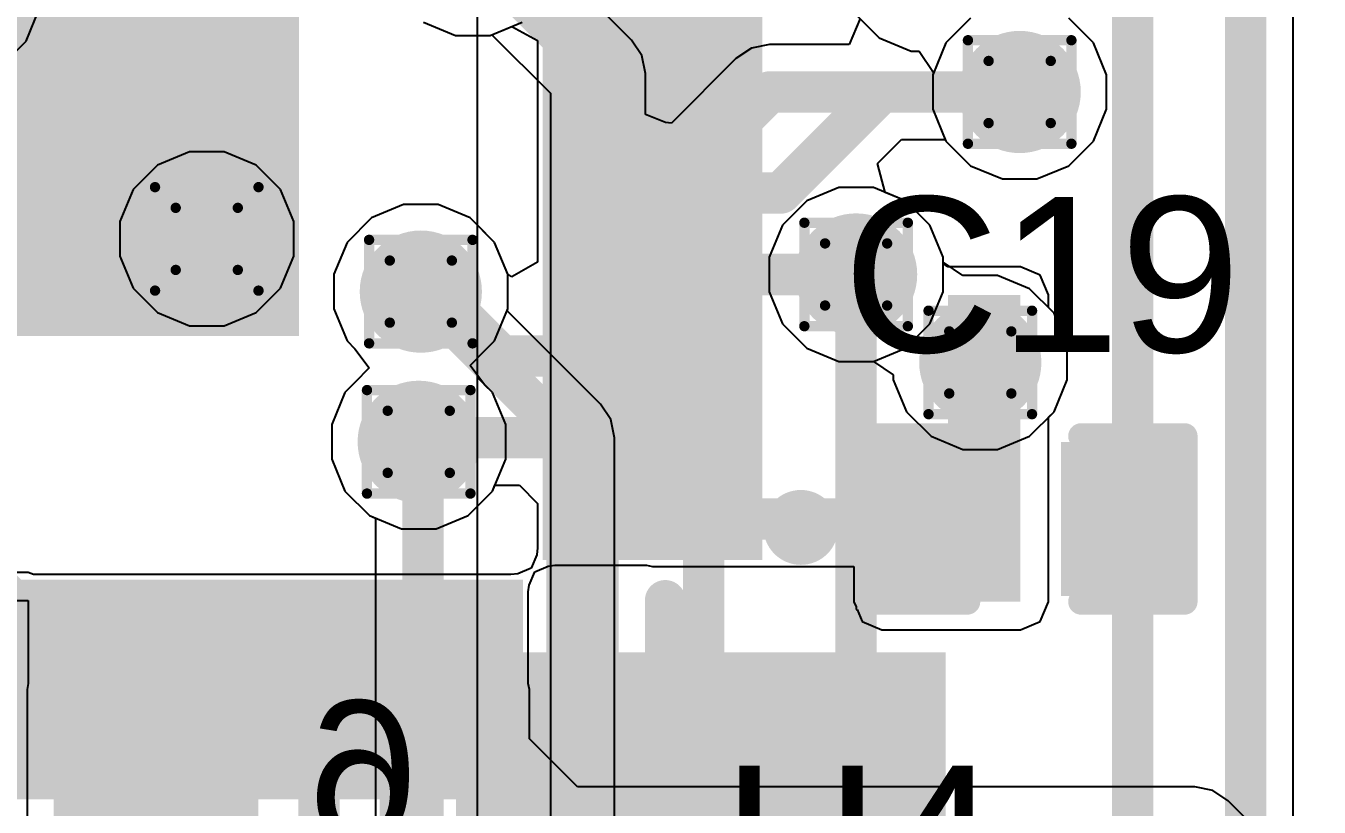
# Model space of a CAD drawing. Header units: inches. Extents: x -22 to 5433, y -13 to 5447.
# Drawn here: x 28.64 to 34.99, y 11.47 to 15.31 of the extents above; entities that cross this region are included whole.
import ezdxf

# ---------------------------------------------------------------- set-up
doc = ezdxf.new("R2010")
doc.units = ezdxf.units.IN
for name, color, linetype in [('Bottom Layer', 5, 'Continuous'), ('Bottom Overlay', 54, 'Continuous'), ('Bottom Paste', 16, 'Continuous'), ('Bottom Solder', 6, 'Continuous'), ('Drill Drawing', 1, 'Continuous'), ('Ground', 16, 'Continuous'), ('Power', 76, 'Continuous'), ('Top Layer', 1, 'Continuous'), ('Top Overlay', 2, 'Continuous'), ('Top Paste', 8, 'Continuous'), ('Top Solder', 216, 'Continuous'), ('Via Holes', 16, 'Continuous')]:
    doc.layers.add(name, color=color, linetype=linetype)
doc.styles.add('Arial', font='', dxfattribs={"height": 0.2})
doc.styles.get('Arial').set_extended_font_data('Arial')

msp = doc.modelspace()

# ---------------------------------------------------------------- hatches: boundary and pattern name
at = {"layer": 'Bottom Layer'}
h = msp.add_hatch(color=5, dxfattribs=at)
edge = h.paths.add_edge_path()
edge.add_arc((33.5228, 14.9826), 0.3, 0, 360)
h = msp.add_hatch(color=5, dxfattribs=at)
edge = h.paths.add_edge_path()
edge.add_arc((29.5322, 14.2615), 0.3, 0, 360)
h = msp.add_hatch(color=5, dxfattribs=at)
edge = h.paths.add_edge_path()
edge.add_arc((32.7198, 14.0868), 0.3, 0, 360)
h = msp.add_hatch(color=5, dxfattribs=at)
edge = h.paths.add_edge_path()
edge.add_arc((30.583, 14.0027), 0.3, 0, 360)
h = msp.add_hatch(color=5, dxfattribs=at)
edge = h.paths.add_edge_path()
edge.add_arc((33.3294, 13.6551), 0.3, 0, 360)
h = msp.add_hatch(color=5, dxfattribs=at)
edge = h.paths.add_edge_path()
edge.add_arc((30.5727, 13.2654), 0.3, 0, 360)
msp.add_hatch(color=5, dxfattribs=at).paths.add_polyline_path([(30.8576, 12.1309), (33.0576, 12.1309), (33.0576, 11.0309), (30.8576, 11.0309)])
at = {"layer": 'Bottom Paste'}
msp.add_hatch(color=16, dxfattribs=at).paths.add_polyline_path([(30.8576, 12.1309), (33.0576, 12.1309), (33.0576, 11.0309), (30.8576, 11.0309)])
at = {"layer": 'Bottom Solder'}
msp.add_hatch(color=6, dxfattribs=at).paths.add_polyline_path([(30.756, 12.2325), (33.1592, 12.2325), (33.1592, 10.9293), (30.756, 10.9293)])
at = {"layer": 'Ground'}
h = msp.add_hatch(color=16, dxfattribs=at)
edge = h.paths.add_edge_path()
edge.add_arc((33.5228, 14.9826), 0.3, 0, 360)
h = msp.add_hatch(color=16, dxfattribs=at)
edge = h.paths.add_edge_path()
edge.add_arc((29.5322, 14.2615), 0.3, 0, 360)
h = msp.add_hatch(color=16, dxfattribs=at)
edge = h.paths.add_edge_path()
edge.add_arc((32.7198, 14.0868), 0.3, 0, 360)
h = msp.add_hatch(color=16, dxfattribs=at)
edge = h.paths.add_edge_path()
edge.add_arc((30.583, 14.0027), 0.3, 0, 360)
h = msp.add_hatch(color=16, dxfattribs=at)
edge = h.paths.add_edge_path()
edge.add_arc((33.3294, 13.6551), 0.3, 0, 360)
h = msp.add_hatch(color=16, dxfattribs=at)
edge = h.paths.add_edge_path()
edge.add_arc((30.5727, 13.2654), 0.3, 0, 360)
at = {"layer": 'Power'}
h = msp.add_hatch(color=76, dxfattribs=at)
edge = h.paths.add_edge_path()
edge.add_arc((33.5228, 14.9826), 0.3, 0, 360)
h = msp.add_hatch(color=76, dxfattribs=at)
edge = h.paths.add_edge_path()
edge.add_arc((29.5322, 14.2615), 0.3, 0, 360)
h = msp.add_hatch(color=76, dxfattribs=at)
edge = h.paths.add_edge_path()
edge.add_arc((32.7198, 14.0868), 0.3, 0, 360)
h = msp.add_hatch(color=76, dxfattribs=at)
edge = h.paths.add_edge_path()
edge.add_arc((30.583, 14.0027), 0.3, 0, 360)
h = msp.add_hatch(color=76, dxfattribs=at)
edge = h.paths.add_edge_path()
edge.add_arc((33.3294, 13.6551), 0.3, 0, 360)
h = msp.add_hatch(color=76, dxfattribs=at)
edge = h.paths.add_edge_path()
edge.add_arc((30.5727, 13.2654), 0.3, 0, 360)
at = {"layer": 'Top Layer'}
for points in [[(29.883, 13.8868), (26.683, 13.8868), (26.683, 17.0868), (29.883, 17.0868)], [(32.1585, 15.1868), (31.2835, 15.1868), (31.2835, 15.3868), (32.1585, 15.3868)], [(32.1585, 14.7868), (31.2835, 14.7868), (31.2835, 14.9868), (32.1585, 14.9868)], [(32.1585, 14.3868), (31.2835, 14.3868), (31.2835, 14.5868), (32.1585, 14.5868)], [(32.1585, 13.9868), (31.2835, 13.9868), (31.2835, 14.1868), (32.1585, 14.1868)], [(33.1709, 12.4804), (33.5265, 12.4804), (33.5265, 13.9868), (33.1709, 13.9868)], [(32.1585, 13.5868), (31.2835, 13.5868), (31.2835, 13.7868), (32.1585, 13.7868)], [(32.1585, 13.1868), (31.2835, 13.1868), (31.2835, 13.3868), (32.1585, 13.3868)], [(32.8466, 12.4804), (33.5265, 12.4804), (33.5265, 13.2043), (32.8466, 13.2043)], [(33.3038, 13.2043), (33.3038, 12.5693), (32.8466, 12.5693), (32.8466, 13.2043)], [(34.2436, 13.2043), (34.2436, 12.5693), (33.7864, 12.5693), (33.7864, 13.2043)], [(32.1585, 12.7868), (31.2835, 12.7868), (31.2835, 12.9868), (32.1585, 12.9868)], [(28.983, 12.4863), (28.983, 11.6113), (28.783, 11.6113), (28.783, 12.4863)], [(29.383, 12.4863), (29.383, 11.6113), (29.183, 11.6113), (29.183, 12.4863)], [(29.783, 12.4863), (29.783, 11.6113), (29.583, 11.6113), (29.583, 12.4863)], [(30.183, 12.4863), (30.183, 11.6113), (29.983, 11.6113), (29.983, 12.4863)], [(30.583, 12.4863), (30.583, 11.6113), (30.383, 11.6113), (30.383, 12.4863)], [(30.983, 12.4863), (30.983, 11.6113), (30.783, 11.6113), (30.783, 12.4863)]]:
    msp.add_hatch(color=1, dxfattribs=at).paths.add_polyline_path(points)
h = msp.add_hatch(color=1, dxfattribs=at)
edge = h.paths.add_edge_path()
edge.add_arc((33.5228, 14.9826), 0.3, 0, 360)
h = msp.add_hatch(color=1, dxfattribs=at)
edge = h.paths.add_edge_path()
edge.add_arc((29.5322, 14.2615), 0.3, 0, 360)
h = msp.add_hatch(color=1, dxfattribs=at)
edge = h.paths.add_edge_path()
edge.add_arc((32.7198, 14.0868), 0.3, 0, 360)
h = msp.add_hatch(color=1, dxfattribs=at)
edge = h.paths.add_edge_path()
edge.add_arc((30.583, 14.0027), 0.3, 0, 360)
h = msp.add_hatch(color=1, dxfattribs=at)
edge = h.paths.add_edge_path()
edge.add_arc((33.3294, 13.6551), 0.3, 0, 360)
h = msp.add_hatch(color=1, dxfattribs=at)
edge = h.paths.add_edge_path()
edge.add_arc((30.5727, 13.2654), 0.3, 0, 360)
at = {"layer": 'Top Paste'}
for points in [[(29.883, 13.8868), (26.683, 13.8868), (26.683, 17.0868), (29.883, 17.0868)], [(32.1585, 15.1868), (31.2835, 15.1868), (31.2835, 15.3868), (32.1585, 15.3868)], [(32.1585, 14.7868), (31.2835, 14.7868), (31.2835, 14.9868), (32.1585, 14.9868)], [(32.1585, 14.3868), (31.2835, 14.3868), (31.2835, 14.5868), (32.1585, 14.5868)], [(32.1585, 13.9868), (31.2835, 13.9868), (31.2835, 14.1868), (32.1585, 14.1868)], [(32.1585, 13.5868), (31.2835, 13.5868), (31.2835, 13.7868), (32.1585, 13.7868)], [(32.1585, 13.1868), (31.2835, 13.1868), (31.2835, 13.3868), (32.1585, 13.3868)], [(33.3038, 13.2043), (33.3038, 12.5693), (32.8466, 12.5693), (32.8466, 13.2043)], [(34.2436, 13.2043), (34.2436, 12.5693), (33.7864, 12.5693), (33.7864, 13.2043)], [(32.1585, 12.7868), (31.2835, 12.7868), (31.2835, 12.9868), (32.1585, 12.9868)], [(28.983, 12.4863), (28.983, 11.6113), (28.783, 11.6113), (28.783, 12.4863)], [(29.383, 12.4863), (29.383, 11.6113), (29.183, 11.6113), (29.183, 12.4863)], [(29.783, 12.4863), (29.783, 11.6113), (29.583, 11.6113), (29.583, 12.4863)], [(30.183, 12.4863), (30.183, 11.6113), (29.983, 11.6113), (29.983, 12.4863)], [(30.583, 12.4863), (30.583, 11.6113), (30.383, 11.6113), (30.383, 12.4863)], [(30.983, 12.4863), (30.983, 11.6113), (30.783, 11.6113), (30.783, 12.4863)]]:
    msp.add_hatch(color=8, dxfattribs=at).paths.add_polyline_path(points)
at = {"layer": 'Top Solder'}
for points in [[(29.9846, 13.7852), (26.5814, 13.7852), (26.5814, 17.1884), (29.9846, 17.1884)], [(32.2601, 15.0852), (31.1819, 15.0852), (31.1819, 15.4884), (32.2601, 15.4884)], [(32.2601, 14.6852), (31.1819, 14.6852), (31.1819, 15.0884), (32.2601, 15.0884)], [(32.2601, 14.2852), (31.1819, 14.2852), (31.1819, 14.6884), (32.2601, 14.6884)], [(32.2601, 13.8852), (31.1819, 13.8852), (31.1819, 14.2884), (32.2601, 14.2884)], [(32.2601, 13.4852), (31.1819, 13.4852), (31.1819, 13.8884), (32.2601, 13.8884)], [(32.2601, 13.0852), (31.1819, 13.0852), (31.1819, 13.4884), (32.2601, 13.4884)], [(33.3638, 13.2643), (33.3638, 12.5093), (32.7866, 12.5093), (32.7866, 13.2643)], [(34.3036, 13.2643), (34.3036, 12.5093), (33.7264, 12.5093), (33.7264, 13.2643)], [(32.2601, 12.6852), (31.1819, 12.6852), (31.1819, 13.0884), (32.2601, 13.0884)], [(28.6846, 12.5879), (28.6846, 11.5097), (28.2814, 11.5097), (28.2814, 12.5879)], [(29.0846, 12.5879), (29.0846, 11.5097), (28.6814, 11.5097), (28.6814, 12.5879)], [(29.4846, 12.5879), (29.4846, 11.5097), (29.0814, 11.5097), (29.0814, 12.5879)], [(29.8846, 12.5879), (29.8846, 11.5097), (29.4814, 11.5097), (29.4814, 12.5879)], [(30.2846, 12.5879), (30.2846, 11.5097), (29.8814, 11.5097), (29.8814, 12.5879)], [(30.6846, 12.5879), (30.6846, 11.5097), (30.2814, 11.5097), (30.2814, 12.5879)], [(31.0846, 12.5879), (31.0846, 11.5097), (30.6814, 11.5097), (30.6814, 12.5879)]]:
    msp.add_hatch(color=216, dxfattribs=at).paths.add_polyline_path(points)
at = {"layer": 'Via Holes'}
h = msp.add_hatch(color=7, dxfattribs=at)
edge = h.paths.add_edge_path()
edge.add_arc((33.5228, 14.9826), 0.15, 0, 360)
h = msp.add_hatch(color=7, dxfattribs=at)
edge = h.paths.add_edge_path()
edge.add_arc((29.5322, 14.2615), 0.15, 0, 360)
h = msp.add_hatch(color=7, dxfattribs=at)
edge = h.paths.add_edge_path()
edge.add_arc((32.7198, 14.0868), 0.15, 0, 360)
h = msp.add_hatch(color=7, dxfattribs=at)
edge = h.paths.add_edge_path()
edge.add_arc((30.583, 14.0027), 0.15, 0, 360)
h = msp.add_hatch(color=7, dxfattribs=at)
edge = h.paths.add_edge_path()
edge.add_arc((33.3294, 13.6551), 0.15, 0, 360)
h = msp.add_hatch(color=7, dxfattribs=at)
edge = h.paths.add_edge_path()
edge.add_arc((30.5727, 13.2654), 0.15, 0, 360)

# ---------------------------------------------------------------- linework, layer by layer
at = {"layer": 'Bottom Layer'}
for p, q in [((30.8611, 5.3309), (30.8611, 23.1618)), ((32.7132, 15.3687), (32.8333, 15.2486)), ((30.9235, 15.26), (31.0805, 15.325)), ((33.8848, 15.2245), (33.7647, 15.3446)), ((30.8611, 14.3284), (30.8611, 15.26)), ((30.8611, 15.26), (30.9235, 15.26)), ((32.8333, 15.2486), (32.9902, 15.1836)), ((32.9902, 15.1836), (33.0296, 15.1836)), ((33.0296, 15.1836), (33.1001, 15.078)), ((33.9498, 15.0676), (33.8848, 15.2245)), ((33.1001, 15.078), (33.0958, 15.0676)), ((33.0958, 15.0676), (33.0958, 14.8977)), ((33.9498, 14.8977), (33.9498, 15.0676)), ((33.0958, 14.8977), (33.1608, 14.7408)), ((33.8848, 14.7408), (33.9498, 14.8977)), ((33.1608, 14.7408), (33.281, 14.6207)), ((33.7647, 14.6207), (33.8848, 14.7408)), ((33.281, 14.6207), (33.4379, 14.5556)), ((33.6078, 14.5556), (33.7647, 14.6207)), ((33.4379, 14.5556), (33.6078, 14.5556)), ((32.6349, 14.5138), (32.4779, 14.4487)), ((32.8047, 14.5138), (32.6349, 14.5138)), ((32.9617, 14.4487), (32.8047, 14.5138)), ((32.4779, 14.4487), (32.3578, 14.3286)), ((33.0818, 14.3286), (32.9617, 14.4487)), ((30.945, 14.2445), (30.8611, 14.3284)), ((32.3578, 14.3286), (32.2928, 14.1717)), ((33.1468, 14.1717), (33.0818, 14.3286)), ((31.01, 14.0876), (30.945, 14.2445)), ((32.2928, 14.1717), (32.2928, 14.0018)), ((33.1468, 14.1473), (33.1468, 14.1717)), ((33.2445, 14.0821), (33.1468, 14.1473)), ((31.01, 13.9177), (31.01, 14.0876)), ((33.4143, 14.0821), (33.2445, 14.0821)), ((33.5713, 14.0171), (33.4143, 14.0821)), ((32.2928, 14.0018), (32.3578, 13.8449)), ((33.6914, 13.897), (33.5713, 14.0171)), ((30.945, 13.7608), (31.01, 13.9177)), ((32.3578, 13.8449), (32.4779, 13.7248)), ((33.7564, 13.74), (33.6914, 13.897)), ((30.8611, 13.6769), (30.945, 13.7608)), ((32.4779, 13.7248), (32.6349, 13.6598)), ((33.7564, 13.5701), (33.7564, 13.74)), ((30.8611, 13.5809), (30.8611, 13.6769)), ((32.6349, 13.6598), (32.8047, 13.6598)), ((32.8047, 13.6598), (32.9024, 13.5945)), ((32.9024, 13.5945), (32.9024, 13.5701)), ((30.9347, 13.5073), (30.8611, 13.5809)), ((32.9024, 13.5701), (32.9674, 13.4132)), ((33.6914, 13.4132), (33.7564, 13.5701)), ((30.9997, 13.3503), (30.9347, 13.5073)), ((32.9674, 13.4132), (33.0875, 13.2931)), ((33.5713, 13.2931), (33.6914, 13.4132)), ((30.9997, 13.1805), (30.9997, 13.3503)), ((33.0875, 13.2931), (33.2445, 13.2281)), ((33.4143, 13.2281), (33.5713, 13.2931)), ((33.2445, 13.2281), (33.4143, 13.2281)), ((30.9347, 13.0235), (30.9997, 13.1805)), ((30.8611, 12.9499), (30.9347, 13.0235)), ((30.8611, 10.7579), (30.8611, 12.9499))]:
    msp.add_line(p, q, dxfattribs=at)
msp.add_lwpolyline([(27.8739, 12.8868, 0.635, 0.635, 0), (30.2375, 10.5231, 0.635, 0.635, 0)], format="xyseb", dxfattribs=at)
at = {"layer": 'Drill Drawing'}
for points in [[(33.2688, 15.2366, 0.0508, 0.0508, 0), (33.7768, 15.2366, 0.0508, 0.0508, 0)], [(33.2688, 14.7286, 0.0508, 0.0508, 0), (33.2688, 15.2366, 0.0508, 0.0508, 0)], [(33.7768, 14.7286, 0.0508, 0.0508, 0), (33.7768, 15.2366, 0.0508, 0.0508, 0)], [(33.3704, 15.135, 0.0508, 0.0508, 0), (33.6752, 15.135, 0.0508, 0.0508, 0)], [(33.3704, 14.8302, 0.0508, 0.0508, 0), (33.3704, 15.135, 0.0508, 0.0508, 0)], [(33.6752, 14.8302, 0.0508, 0.0508, 0), (33.6752, 15.135, 0.0508, 0.0508, 0)], [(33.3704, 14.8302, 0.0508, 0.0508, 0), (33.6752, 14.8302, 0.0508, 0.0508, 0)], [(33.2688, 14.7286, 0.0508, 0.0508, 0), (33.7768, 14.7286, 0.0508, 0.0508, 0)], [(29.2782, 14.5155, 0.0508, 0.0508, 0), (29.7862, 14.5155, 0.0508, 0.0508, 0)], [(29.2782, 14.0075, 0.0508, 0.0508, 0), (29.2782, 14.5155, 0.0508, 0.0508, 0)], [(29.7862, 14.0075, 0.0508, 0.0508, 0), (29.7862, 14.5155, 0.0508, 0.0508, 0)], [(29.3798, 14.4139, 0.0508, 0.0508, 0), (29.6846, 14.4139, 0.0508, 0.0508, 0)], [(29.3798, 14.1091, 0.0508, 0.0508, 0), (29.3798, 14.4139, 0.0508, 0.0508, 0)], [(29.6846, 14.1091, 0.0508, 0.0508, 0), (29.6846, 14.4139, 0.0508, 0.0508, 0)], [(32.4658, 14.3408, 0.0508, 0.0508, 0), (32.9738, 14.3408, 0.0508, 0.0508, 0)], [(32.4658, 13.8328, 0.0508, 0.0508, 0), (32.4658, 14.3408, 0.0508, 0.0508, 0)], [(32.9738, 13.8328, 0.0508, 0.0508, 0), (32.9738, 14.3408, 0.0508, 0.0508, 0)], [(30.329, 14.2567, 0.0508, 0.0508, 0), (30.837, 14.2567, 0.0508, 0.0508, 0)], [(30.329, 13.7487, 0.0508, 0.0508, 0), (30.329, 14.2567, 0.0508, 0.0508, 0)], [(30.837, 13.7487, 0.0508, 0.0508, 0), (30.837, 14.2567, 0.0508, 0.0508, 0)], [(32.5674, 14.2392, 0.0508, 0.0508, 0), (32.8722, 14.2392, 0.0508, 0.0508, 0)], [(32.5674, 13.9344, 0.0508, 0.0508, 0), (32.5674, 14.2392, 0.0508, 0.0508, 0)], [(32.8722, 13.9344, 0.0508, 0.0508, 0), (32.8722, 14.2392, 0.0508, 0.0508, 0)], [(30.4306, 14.1551, 0.0508, 0.0508, 0), (30.7354, 14.1551, 0.0508, 0.0508, 0)], [(30.4306, 13.8503, 0.0508, 0.0508, 0), (30.4306, 14.1551, 0.0508, 0.0508, 0)], [(30.7354, 13.8503, 0.0508, 0.0508, 0), (30.7354, 14.1551, 0.0508, 0.0508, 0)], [(29.3798, 14.1091, 0.0508, 0.0508, 0), (29.6846, 14.1091, 0.0508, 0.0508, 0)], [(29.2782, 14.0075, 0.0508, 0.0508, 0), (29.7862, 14.0075, 0.0508, 0.0508, 0)], [(32.5674, 13.9344, 0.0508, 0.0508, 0), (32.8722, 13.9344, 0.0508, 0.0508, 0)], [(33.0754, 13.9091, 0.0508, 0.0508, 0), (33.5834, 13.9091, 0.0508, 0.0508, 0)], [(33.0754, 13.4011, 0.0508, 0.0508, 0), (33.0754, 13.9091, 0.0508, 0.0508, 0)], [(33.5834, 13.4011, 0.0508, 0.0508, 0), (33.5834, 13.9091, 0.0508, 0.0508, 0)], [(30.4306, 13.8503, 0.0508, 0.0508, 0), (30.7354, 13.8503, 0.0508, 0.0508, 0)], [(32.4658, 13.8328, 0.0508, 0.0508, 0), (32.9738, 13.8328, 0.0508, 0.0508, 0)], [(33.177, 13.8075, 0.0508, 0.0508, 0), (33.4818, 13.8075, 0.0508, 0.0508, 0)], [(33.177, 13.5027, 0.0508, 0.0508, 0), (33.177, 13.8075, 0.0508, 0.0508, 0)], [(33.4818, 13.5027, 0.0508, 0.0508, 0), (33.4818, 13.8075, 0.0508, 0.0508, 0)], [(30.329, 13.7487, 0.0508, 0.0508, 0), (30.837, 13.7487, 0.0508, 0.0508, 0)], [(30.3187, 13.5194, 0.0508, 0.0508, 0), (30.8267, 13.5194, 0.0508, 0.0508, 0)], [(30.3187, 13.0114, 0.0508, 0.0508, 0), (30.3187, 13.5194, 0.0508, 0.0508, 0)], [(30.8267, 13.0114, 0.0508, 0.0508, 0), (30.8267, 13.5194, 0.0508, 0.0508, 0)], [(33.177, 13.5027, 0.0508, 0.0508, 0), (33.4818, 13.5027, 0.0508, 0.0508, 0)], [(30.4203, 13.4178, 0.0508, 0.0508, 0), (30.7251, 13.4178, 0.0508, 0.0508, 0)], [(30.4203, 13.113, 0.0508, 0.0508, 0), (30.4203, 13.4178, 0.0508, 0.0508, 0)], [(30.7251, 13.113, 0.0508, 0.0508, 0), (30.7251, 13.4178, 0.0508, 0.0508, 0)], [(33.0754, 13.4011, 0.0508, 0.0508, 0), (33.5834, 13.4011, 0.0508, 0.0508, 0)], [(30.4203, 13.113, 0.0508, 0.0508, 0), (30.7251, 13.113, 0.0508, 0.0508, 0)], [(30.3187, 13.0114, 0.0508, 0.0508, 0), (30.8267, 13.0114, 0.0508, 0.0508, 0)]]:
    msp.add_lwpolyline(points, format="xyseb", dxfattribs=at)
for points in [[(33.2561, 15.2366, 0.0254, 0.0254, 1), (33.2815, 15.2366, 0.0254, 0.0254, 1)], [(33.2561, 15.2366, 0.0254, 0.0254, 1), (33.2815, 15.2366, 0.0254, 0.0254, 1)], [(33.7641, 15.2366, 0.0254, 0.0254, 1), (33.7895, 15.2366, 0.0254, 0.0254, 1)], [(33.7641, 15.2366, 0.0254, 0.0254, 1), (33.7895, 15.2366, 0.0254, 0.0254, 1)], [(33.3577, 15.135, 0.0254, 0.0254, 1), (33.3831, 15.135, 0.0254, 0.0254, 1)], [(33.3577, 15.135, 0.0254, 0.0254, 1), (33.3831, 15.135, 0.0254, 0.0254, 1)], [(33.6625, 15.135, 0.0254, 0.0254, 1), (33.6879, 15.135, 0.0254, 0.0254, 1)], [(33.6625, 15.135, 0.0254, 0.0254, 1), (33.6879, 15.135, 0.0254, 0.0254, 1)], [(33.3577, 14.8302, 0.0254, 0.0254, 1), (33.3831, 14.8302, 0.0254, 0.0254, 1)], [(33.3577, 14.8302, 0.0254, 0.0254, 1), (33.3831, 14.8302, 0.0254, 0.0254, 1)], [(33.6625, 14.8302, 0.0254, 0.0254, 1), (33.6879, 14.8302, 0.0254, 0.0254, 1)], [(33.6625, 14.8302, 0.0254, 0.0254, 1), (33.6879, 14.8302, 0.0254, 0.0254, 1)], [(33.2561, 14.7286, 0.0254, 0.0254, 1), (33.2815, 14.7286, 0.0254, 0.0254, 1)], [(33.2561, 14.7286, 0.0254, 0.0254, 1), (33.2815, 14.7286, 0.0254, 0.0254, 1)], [(33.7641, 14.7286, 0.0254, 0.0254, 1), (33.7895, 14.7286, 0.0254, 0.0254, 1)], [(33.7641, 14.7286, 0.0254, 0.0254, 1), (33.7895, 14.7286, 0.0254, 0.0254, 1)], [(29.2655, 14.5155, 0.0254, 0.0254, 1), (29.2909, 14.5155, 0.0254, 0.0254, 1)], [(29.2655, 14.5155, 0.0254, 0.0254, 1), (29.2909, 14.5155, 0.0254, 0.0254, 1)], [(29.7735, 14.5155, 0.0254, 0.0254, 1), (29.7989, 14.5155, 0.0254, 0.0254, 1)], [(29.7735, 14.5155, 0.0254, 0.0254, 1), (29.7989, 14.5155, 0.0254, 0.0254, 1)], [(29.3671, 14.4139, 0.0254, 0.0254, 1), (29.3925, 14.4139, 0.0254, 0.0254, 1)], [(29.3671, 14.4139, 0.0254, 0.0254, 1), (29.3925, 14.4139, 0.0254, 0.0254, 1)], [(29.6719, 14.4139, 0.0254, 0.0254, 1), (29.6973, 14.4139, 0.0254, 0.0254, 1)], [(29.6719, 14.4139, 0.0254, 0.0254, 1), (29.6973, 14.4139, 0.0254, 0.0254, 1)], [(32.4531, 14.3408, 0.0254, 0.0254, 1), (32.4785, 14.3408, 0.0254, 0.0254, 1)], [(32.4531, 14.3408, 0.0254, 0.0254, 1), (32.4785, 14.3408, 0.0254, 0.0254, 1)], [(32.9611, 14.3408, 0.0254, 0.0254, 1), (32.9865, 14.3408, 0.0254, 0.0254, 1)], [(32.9611, 14.3408, 0.0254, 0.0254, 1), (32.9865, 14.3408, 0.0254, 0.0254, 1)], [(30.3163, 14.2567, 0.0254, 0.0254, 1), (30.3417, 14.2567, 0.0254, 0.0254, 1)], [(30.3163, 14.2567, 0.0254, 0.0254, 1), (30.3417, 14.2567, 0.0254, 0.0254, 1)], [(30.8243, 14.2567, 0.0254, 0.0254, 1), (30.8497, 14.2567, 0.0254, 0.0254, 1)], [(30.8243, 14.2567, 0.0254, 0.0254, 1), (30.8497, 14.2567, 0.0254, 0.0254, 1)], [(32.5547, 14.2392, 0.0254, 0.0254, 1), (32.5801, 14.2392, 0.0254, 0.0254, 1)], [(32.5547, 14.2392, 0.0254, 0.0254, 1), (32.5801, 14.2392, 0.0254, 0.0254, 1)], [(32.8595, 14.2392, 0.0254, 0.0254, 1), (32.8849, 14.2392, 0.0254, 0.0254, 1)], [(32.8595, 14.2392, 0.0254, 0.0254, 1), (32.8849, 14.2392, 0.0254, 0.0254, 1)], [(30.4179, 14.1551, 0.0254, 0.0254, 1), (30.4433, 14.1551, 0.0254, 0.0254, 1)], [(30.4179, 14.1551, 0.0254, 0.0254, 1), (30.4433, 14.1551, 0.0254, 0.0254, 1)], [(30.7227, 14.1551, 0.0254, 0.0254, 1), (30.7481, 14.1551, 0.0254, 0.0254, 1)], [(30.7227, 14.1551, 0.0254, 0.0254, 1), (30.7481, 14.1551, 0.0254, 0.0254, 1)], [(29.3671, 14.1091, 0.0254, 0.0254, 1), (29.3925, 14.1091, 0.0254, 0.0254, 1)], [(29.3671, 14.1091, 0.0254, 0.0254, 1), (29.3925, 14.1091, 0.0254, 0.0254, 1)], [(29.6719, 14.1091, 0.0254, 0.0254, 1), (29.6973, 14.1091, 0.0254, 0.0254, 1)], [(29.6719, 14.1091, 0.0254, 0.0254, 1), (29.6973, 14.1091, 0.0254, 0.0254, 1)], [(29.2655, 14.0075, 0.0254, 0.0254, 1), (29.2909, 14.0075, 0.0254, 0.0254, 1)], [(29.2655, 14.0075, 0.0254, 0.0254, 1), (29.2909, 14.0075, 0.0254, 0.0254, 1)], [(29.7735, 14.0075, 0.0254, 0.0254, 1), (29.7989, 14.0075, 0.0254, 0.0254, 1)], [(29.7735, 14.0075, 0.0254, 0.0254, 1), (29.7989, 14.0075, 0.0254, 0.0254, 1)], [(32.5547, 13.9344, 0.0254, 0.0254, 1), (32.5801, 13.9344, 0.0254, 0.0254, 1)], [(32.5547, 13.9344, 0.0254, 0.0254, 1), (32.5801, 13.9344, 0.0254, 0.0254, 1)], [(32.8595, 13.9344, 0.0254, 0.0254, 1), (32.8849, 13.9344, 0.0254, 0.0254, 1)], [(32.8595, 13.9344, 0.0254, 0.0254, 1), (32.8849, 13.9344, 0.0254, 0.0254, 1)], [(33.0627, 13.9091, 0.0254, 0.0254, 1), (33.0881, 13.9091, 0.0254, 0.0254, 1)], [(33.0627, 13.9091, 0.0254, 0.0254, 1), (33.0881, 13.9091, 0.0254, 0.0254, 1)], [(33.5707, 13.9091, 0.0254, 0.0254, 1), (33.5961, 13.9091, 0.0254, 0.0254, 1)], [(33.5707, 13.9091, 0.0254, 0.0254, 1), (33.5961, 13.9091, 0.0254, 0.0254, 1)], [(30.4179, 13.8503, 0.0254, 0.0254, 1), (30.4433, 13.8503, 0.0254, 0.0254, 1)], [(30.4179, 13.8503, 0.0254, 0.0254, 1), (30.4433, 13.8503, 0.0254, 0.0254, 1)], [(30.7227, 13.8503, 0.0254, 0.0254, 1), (30.7481, 13.8503, 0.0254, 0.0254, 1)], [(30.7227, 13.8503, 0.0254, 0.0254, 1), (30.7481, 13.8503, 0.0254, 0.0254, 1)], [(32.4531, 13.8328, 0.0254, 0.0254, 1), (32.4785, 13.8328, 0.0254, 0.0254, 1)], [(32.4531, 13.8328, 0.0254, 0.0254, 1), (32.4785, 13.8328, 0.0254, 0.0254, 1)], [(32.9611, 13.8328, 0.0254, 0.0254, 1), (32.9865, 13.8328, 0.0254, 0.0254, 1)], [(32.9611, 13.8328, 0.0254, 0.0254, 1), (32.9865, 13.8328, 0.0254, 0.0254, 1)], [(33.1643, 13.8075, 0.0254, 0.0254, 1), (33.1897, 13.8075, 0.0254, 0.0254, 1)], [(33.1643, 13.8075, 0.0254, 0.0254, 1), (33.1897, 13.8075, 0.0254, 0.0254, 1)], [(33.4691, 13.8075, 0.0254, 0.0254, 1), (33.4945, 13.8075, 0.0254, 0.0254, 1)], [(33.4691, 13.8075, 0.0254, 0.0254, 1), (33.4945, 13.8075, 0.0254, 0.0254, 1)], [(30.3163, 13.7487, 0.0254, 0.0254, 1), (30.3417, 13.7487, 0.0254, 0.0254, 1)], [(30.3163, 13.7487, 0.0254, 0.0254, 1), (30.3417, 13.7487, 0.0254, 0.0254, 1)], [(30.8243, 13.7487, 0.0254, 0.0254, 1), (30.8497, 13.7487, 0.0254, 0.0254, 1)], [(30.8243, 13.7487, 0.0254, 0.0254, 1), (30.8497, 13.7487, 0.0254, 0.0254, 1)], [(30.306, 13.5194, 0.0254, 0.0254, 1), (30.3314, 13.5194, 0.0254, 0.0254, 1)], [(30.306, 13.5194, 0.0254, 0.0254, 1), (30.3314, 13.5194, 0.0254, 0.0254, 1)], [(30.814, 13.5194, 0.0254, 0.0254, 1), (30.8394, 13.5194, 0.0254, 0.0254, 1)], [(30.814, 13.5194, 0.0254, 0.0254, 1), (30.8394, 13.5194, 0.0254, 0.0254, 1)], [(33.1643, 13.5027, 0.0254, 0.0254, 1), (33.1897, 13.5027, 0.0254, 0.0254, 1)], [(33.1643, 13.5027, 0.0254, 0.0254, 1), (33.1897, 13.5027, 0.0254, 0.0254, 1)], [(33.4691, 13.5027, 0.0254, 0.0254, 1), (33.4945, 13.5027, 0.0254, 0.0254, 1)], [(33.4691, 13.5027, 0.0254, 0.0254, 1), (33.4945, 13.5027, 0.0254, 0.0254, 1)], [(30.4076, 13.4178, 0.0254, 0.0254, 1), (30.433, 13.4178, 0.0254, 0.0254, 1)], [(30.4076, 13.4178, 0.0254, 0.0254, 1), (30.433, 13.4178, 0.0254, 0.0254, 1)], [(30.7124, 13.4178, 0.0254, 0.0254, 1), (30.7378, 13.4178, 0.0254, 0.0254, 1)], [(30.7124, 13.4178, 0.0254, 0.0254, 1), (30.7378, 13.4178, 0.0254, 0.0254, 1)], [(33.0627, 13.4011, 0.0254, 0.0254, 1), (33.0881, 13.4011, 0.0254, 0.0254, 1)], [(33.0627, 13.4011, 0.0254, 0.0254, 1), (33.0881, 13.4011, 0.0254, 0.0254, 1)], [(33.5707, 13.4011, 0.0254, 0.0254, 1), (33.5961, 13.4011, 0.0254, 0.0254, 1)], [(33.5707, 13.4011, 0.0254, 0.0254, 1), (33.5961, 13.4011, 0.0254, 0.0254, 1)], [(30.4076, 13.113, 0.0254, 0.0254, 1), (30.433, 13.113, 0.0254, 0.0254, 1)], [(30.4076, 13.113, 0.0254, 0.0254, 1), (30.433, 13.113, 0.0254, 0.0254, 1)], [(30.7124, 13.113, 0.0254, 0.0254, 1), (30.7378, 13.113, 0.0254, 0.0254, 1)], [(30.7124, 13.113, 0.0254, 0.0254, 1), (30.7378, 13.113, 0.0254, 0.0254, 1)], [(30.306, 13.0114, 0.0254, 0.0254, 1), (30.3314, 13.0114, 0.0254, 0.0254, 1)], [(30.306, 13.0114, 0.0254, 0.0254, 1), (30.3314, 13.0114, 0.0254, 0.0254, 1)], [(30.814, 13.0114, 0.0254, 0.0254, 1), (30.8394, 13.0114, 0.0254, 0.0254, 1)], [(30.814, 13.0114, 0.0254, 0.0254, 1), (30.8394, 13.0114, 0.0254, 0.0254, 1)]]:
    msp.add_lwpolyline(points, format="xyseb", close=True, dxfattribs=at)
at = {"layer": 'Ground'}
for p, q in [((34.8647, 7.4554), (34.8647, 16.5728)), ((31.6176, 15.2376), (31.262, 15.5933)), ((30.5967, 15.325), (30.7537, 15.26)), ((32.7391, 15.3427), (32.6865, 15.2157)), ((30.7537, 15.26), (30.9235, 15.26)), ((30.9235, 15.26), (30.9323, 15.2636)), ((30.9323, 15.2636), (31.2198, 14.9762)), ((31.6682, 15.162), (31.6176, 15.2376)), ((32.2057, 15.198), (32.1301, 15.1475)), ((32.2949, 15.2157), (32.2057, 15.198)), ((32.6865, 15.2157), (32.2949, 15.2157)), ((31.6859, 15.0728), (31.6682, 15.162)), ((32.1301, 15.1475), (31.8129, 14.8303)), ((31.6859, 14.8721), (31.6859, 15.0728)), ((31.2198, 14.9762), (31.2198, 7.4661)), ((31.7849, 14.8324), (31.6859, 14.8721)), ((31.8129, 14.8303), (31.7849, 14.8324)), ((30.4981, 14.4297), (30.3411, 14.3647)), ((30.6679, 14.4297), (30.4981, 14.4297)), ((30.8249, 14.3647), (30.6679, 14.4297)), ((30.3411, 14.3647), (30.221, 14.2445)), ((30.945, 14.2445), (30.8249, 14.3647)), ((30.221, 14.2445), (30.156, 14.0876)), ((31.01, 14.0876), (30.945, 14.2445)), ((30.156, 14.0876), (30.156, 13.9177)), ((31.01, 13.9177), (31.01, 14.0876)), ((30.156, 13.9177), (30.221, 13.7608)), ((30.945, 13.7608), (31.01, 13.9177)), ((30.221, 13.7608), (30.2597, 13.7221)), ((30.2597, 13.7221), (30.3297, 13.6289)), ((30.8961, 13.7119), (30.945, 13.7608)), ((30.826, 13.6392), (30.8961, 13.7119)), ((30.3297, 13.6289), (30.2597, 13.5562)), ((30.8961, 13.5459), (30.826, 13.6392)), ((30.2597, 13.5562), (30.2107, 13.5073)), ((30.9347, 13.5073), (30.8961, 13.5459)), ((30.2107, 13.5073), (30.1457, 13.3503)), ((30.9997, 13.3503), (30.9347, 13.5073)), ((30.1457, 13.3503), (30.1457, 13.1805)), ((30.9997, 13.1805), (30.9997, 13.3503)), ((30.1457, 13.1805), (30.2107, 13.0235)), ((30.9347, 13.0235), (30.9997, 13.1805)), ((30.2107, 13.0235), (30.3309, 12.9034)), ((30.8146, 12.9034), (30.9347, 13.0235)), ((30.3309, 12.9034), (30.4878, 12.8384)), ((30.6577, 12.8384), (30.8146, 12.9034)), ((30.4878, 12.8384), (30.6577, 12.8384))]:
    msp.add_line(p, q, dxfattribs=at)
for points in [[(34.0768, 7.0351, 0.2032, 0.2032, 0), (34.0768, 17.9249, 0.2032, 0.2032, 0)], [(34.6317, 7.3588, 0.2032, 0.2032, 0), (34.6317, 16.9384, 0.2032, 0.2032, 0)], [(30.8386, 15.687, 0.2032, 0.2032, 0), (31.4528, 15.0728, 0.2032, 0.2032, 0)], [(31.4528, 7.4661, 0.2032, 0.2032, 0), (31.4528, 15.0728, 0.2032, 0.2032, 0)], [(31.9712, 14.6589, 0.2032, 0.2032, 0), (32.2949, 14.9826, 0.2032, 0.2032, 0)], [(32.2949, 14.9826, 0.2032, 0.2032, 0), (33.5228, 14.9826, 0.2032, 0.2032, 0)], [(31.9712, 7.6856, 0.2032, 0.2032, 0), (31.9712, 14.6589, 0.2032, 0.2032, 0)], [(32.7198, 7.6614, 0.2032, 0.2032, 0), (32.7198, 14.0868, 0.2032, 0.2032, 0)]]:
    msp.add_lwpolyline(points, format="xyseb", dxfattribs=at)
for points in [[(31.402, 15.0728, 0.1016, 0.1016, 1), (31.5036, 15.0728, 0.1016, 0.1016, 1)], [(31.402, 15.0728, 0.1016, 0.1016, 1), (31.5036, 15.0728, 0.1016, 0.1016, 1)], [(32.2441, 14.9826, 0.1016, 0.1016, 1), (32.3457, 14.9826, 0.1016, 0.1016, 1)], [(32.2441, 14.9826, 0.1016, 0.1016, 1), (32.3457, 14.9826, 0.1016, 0.1016, 1)], [(33.472, 14.9826, 0.1016, 0.1016, 1), (33.5736, 14.9826, 0.1016, 0.1016, 1)], [(31.9204, 14.6589, 0.1016, 0.1016, 1), (32.022, 14.6589, 0.1016, 0.1016, 1)], [(31.9204, 14.6589, 0.1016, 0.1016, 1), (32.022, 14.6589, 0.1016, 0.1016, 1)], [(32.669, 14.0868, 0.1016, 0.1016, 1), (32.7706, 14.0868, 0.1016, 0.1016, 1)]]:
    msp.add_lwpolyline(points, format="xyseb", close=True, dxfattribs=at)
at = {"layer": 'Power'}
for p, q in [((28.645, 15.2315), (28.71, 15.3884)), ((30.5967, 15.325), (30.7537, 15.26)), ((30.9235, 15.26), (31.0805, 15.325)), ((33.281, 15.3446), (33.1608, 15.2245)), ((33.8848, 15.2245), (33.7647, 15.3446)), ((30.7537, 15.26), (30.9235, 15.26)), ((28.5249, 15.1113), (28.645, 15.2315)), ((33.1608, 15.2245), (33.0958, 15.0676)), ((33.9498, 15.0676), (33.8848, 15.2245)), ((33.0958, 15.0676), (33.0958, 14.8977)), ((33.9498, 14.8977), (33.9498, 15.0676)), ((33.0958, 14.8977), (33.1608, 14.7408)), ((33.8848, 14.7408), (33.9498, 14.8977)), ((33.1608, 14.7408), (33.281, 14.6207)), ((33.7647, 14.6207), (33.8848, 14.7408)), ((29.4473, 14.6885), (29.2903, 14.6235)), ((29.6171, 14.6885), (29.4473, 14.6885)), ((29.7741, 14.6235), (29.6171, 14.6885)), ((29.2903, 14.6235), (29.1702, 14.5034)), ((29.8942, 14.5034), (29.7741, 14.6235)), ((33.281, 14.6207), (33.4379, 14.5556)), ((33.6078, 14.5556), (33.7647, 14.6207)), ((33.4379, 14.5556), (33.6078, 14.5556)), ((29.1702, 14.5034), (29.1052, 14.3464)), ((29.9592, 14.3464), (29.8942, 14.5034)), ((32.6349, 14.5138), (32.4779, 14.4487)), ((32.8047, 14.5138), (32.6349, 14.5138)), ((32.9617, 14.4487), (32.8047, 14.5138)), ((30.4981, 14.4297), (30.3411, 14.3647)), ((30.6679, 14.4297), (30.4981, 14.4297)), ((30.8249, 14.3647), (30.6679, 14.4297)), ((32.4779, 14.4487), (32.3578, 14.3286)), ((33.0818, 14.3286), (32.9617, 14.4487)), ((30.3411, 14.3647), (30.221, 14.2445)), ((30.945, 14.2445), (30.8249, 14.3647)), ((29.1052, 14.3464), (29.1052, 14.1766)), ((29.9592, 14.1766), (29.9592, 14.3464)), ((32.3578, 14.3286), (32.2928, 14.1717)), ((33.1468, 14.1717), (33.0818, 14.3286)), ((30.221, 14.2445), (30.156, 14.0876)), ((31.01, 14.0876), (30.945, 14.2445)), ((29.1052, 14.1766), (29.1702, 14.0196)), ((29.8942, 14.0196), (29.9592, 14.1766)), ((32.2928, 14.1717), (32.2928, 14.0018)), ((33.1468, 14.0018), (33.1468, 14.1717)), ((30.156, 14.0876), (30.156, 13.9177)), ((31.01, 13.9177), (31.01, 14.0876)), ((29.1702, 14.0196), (29.2903, 13.8995)), ((29.7741, 13.8995), (29.8942, 14.0196)), ((32.2928, 14.0018), (32.3578, 13.8449)), ((33.0818, 13.8449), (33.1468, 14.0018)), ((30.156, 13.9177), (30.221, 13.7608)), ((31.0064, 13.9089), (31.01, 13.9177)), ((31.4653, 13.45), (31.0064, 13.9089)), ((29.2903, 13.8995), (29.4473, 13.8345)), ((29.6171, 13.8345), (29.7741, 13.8995)), ((32.3578, 13.8449), (32.4779, 13.7248)), ((32.9617, 13.7248), (33.0818, 13.8449)), ((29.4473, 13.8345), (29.6171, 13.8345)), ((30.221, 13.7608), (30.2597, 13.7221)), ((30.2597, 13.7221), (30.3297, 13.6289)), ((32.4779, 13.7248), (32.6349, 13.6598)), ((32.8047, 13.6598), (32.9617, 13.7248)), ((32.6349, 13.6598), (32.8047, 13.6598)), ((30.3297, 13.6289), (30.2597, 13.5562)), ((30.2597, 13.5562), (30.2107, 13.5073)), ((30.2107, 13.5073), (30.1457, 13.3503)), ((31.5159, 13.3744), (31.4653, 13.45)), ((30.1457, 13.3503), (30.1457, 13.1805)), ((31.5336, 13.2852), (31.5159, 13.3744)), ((31.5336, 9.908), (31.5336, 13.2852)), ((30.1457, 13.1805), (30.2107, 13.0235)), ((30.2107, 13.0235), (30.3309, 12.9034)), ((30.3309, 12.9034), (30.3602, 12.8912)), ((30.3602, 12.8912), (30.3602, 10.2078))]:
    msp.add_line(p, q, dxfattribs=at)
for points in [[(30.583, 14.0027, 0.2032, 0.2032, 0), (31.3005, 13.2852, 0.2032, 0.2032, 0)], [(30.5727, 13.2654, 0.2032, 0.2032, 0), (30.5933, 13.2654, 0.2032, 0.2032, 0)], [(30.5933, 10.0517, 0.2032, 0.2032, 0), (30.5933, 13.2654, 0.2032, 0.2032, 0)], [(31.3005, 9.8115, 0.2032, 0.2032, 0), (31.3005, 13.2852, 0.2032, 0.2032, 0)]]:
    msp.add_lwpolyline(points, format="xyseb", dxfattribs=at)
for points in [[(30.5322, 14.0027, 0.1016, 0.1016, 1), (30.6338, 14.0027, 0.1016, 0.1016, 1)], [(30.5219, 13.2654, 0.1016, 0.1016, 1), (30.6235, 13.2654, 0.1016, 0.1016, 1)], [(30.5425, 13.2654, 0.1016, 0.1016, 1), (30.6441, 13.2654, 0.1016, 0.1016, 1)], [(30.5425, 13.2654, 0.1016, 0.1016, 1), (30.6441, 13.2654, 0.1016, 0.1016, 1)], [(31.2497, 13.2852, 0.1016, 0.1016, 1), (31.3513, 13.2852, 0.1016, 0.1016, 1)], [(31.2497, 13.2852, 0.1016, 0.1016, 1), (31.3513, 13.2852, 0.1016, 0.1016, 1)]]:
    msp.add_lwpolyline(points, format="xyseb", close=True, dxfattribs=at)
at = {"layer": 'Top Layer'}
for p, q in [((30.5967, 15.325), (30.7537, 15.26)), ((30.9235, 15.26), (31.0295, 15.3039)), ((31.0295, 15.3039), (31.1565, 15.2351)), ((33.8848, 15.2245), (33.7647, 15.3446)), ((30.7537, 15.26), (30.9235, 15.26)), ((31.1565, 15.2351), (31.1565, 14.147)), ((33.9498, 15.0676), (33.8848, 15.2245)), ((33.9498, 14.8977), (33.9498, 15.0676)), ((33.8848, 14.7408), (33.9498, 14.8977)), ((32.8244, 14.6311), (32.9429, 14.7496)), ((32.9429, 14.7496), (33.1572, 14.7496)), ((33.1572, 14.7496), (33.1608, 14.7408)), ((33.1608, 14.7408), (33.281, 14.6207)), ((33.7647, 14.6207), (33.8848, 14.7408)), ((32.8627, 14.4898), (32.8244, 14.6311)), ((33.281, 14.6207), (33.4379, 14.5556)), ((33.6078, 14.5556), (33.7647, 14.6207)), ((33.4379, 14.5556), (33.6078, 14.5556)), ((32.9617, 14.4487), (32.8627, 14.4898)), ((30.4981, 14.4297), (30.3411, 14.3647)), ((30.6679, 14.4297), (30.4981, 14.4297)), ((30.8249, 14.3647), (30.6679, 14.4297)), ((33.0818, 14.3286), (32.9617, 14.4487)), ((30.3411, 14.3647), (30.221, 14.2445)), ((30.945, 14.2445), (30.8249, 14.3647)), ((33.1468, 14.1717), (33.0818, 14.3286)), ((30.221, 14.2445), (30.156, 14.0876)), ((31.01, 14.0876), (30.945, 14.2445)), ((33.1468, 14.1403), (33.1468, 14.1717)), ((31.1565, 14.147), (31.0295, 14.0757)), ((33.1709, 14.1242), (33.1468, 14.1403)), ((33.5265, 14.1242), (33.1709, 14.1242)), ((33.6237, 14.084), (33.5265, 14.1242)), ((30.156, 14.0876), (30.156, 13.9177)), ((31.0295, 14.0757), (31.01, 14.0876)), ((33.6639, 13.9868), (33.6237, 14.084)), ((33.6639, 13.9244), (33.6639, 13.9868)), ((30.156, 13.9177), (30.221, 13.7608)), ((33.6914, 13.897), (33.6639, 13.9244)), ((33.7564, 13.74), (33.6914, 13.897)), ((30.221, 13.7608), (30.2597, 13.7221)), ((30.2597, 13.7221), (30.3297, 13.6289)), ((33.7564, 13.5701), (33.7564, 13.74)), ((30.3297, 13.6289), (30.2597, 13.5562)), ((30.2597, 13.5562), (30.2107, 13.5073)), ((33.6914, 13.4132), (33.7564, 13.5701)), ((30.2107, 13.5073), (30.1457, 13.3503)), ((33.6639, 13.3857), (33.6914, 13.4132)), ((30.1457, 13.3503), (30.1457, 13.1805)), ((33.6639, 12.4804), (33.6639, 13.3857)), ((30.1457, 13.1805), (30.2107, 13.0235)), ((30.2107, 13.0235), (30.3309, 12.9034)), ((30.8146, 12.9034), (30.9347, 13.0235)), ((30.9347, 13.0235), (30.9465, 13.0521)), ((30.9465, 13.0521), (31.0667, 13.0521)), ((31.0667, 13.0521), (31.1565, 12.9623)), ((31.1565, 12.9623), (31.1565, 12.7717)), ((30.3309, 12.9034), (30.4878, 12.8384)), ((30.6577, 12.8384), (30.8146, 12.9034)), ((30.4878, 12.8384), (30.6577, 12.8384)), ((31.1565, 12.7717), (31.1565, 12.7444)), ((31.1522, 12.7111), (31.124, 12.6457)), ((31.1565, 12.7444), (31.1522, 12.7111)), ((31.124, 12.6457), (31.0587, 12.6175)), ((31.1425, 12.6273), (31.2078, 12.6555)), ((31.2078, 12.6555), (31.2411, 12.6598)), ((31.2411, 12.6598), (31.2684, 12.6598)), ((31.2684, 12.6598), (31.6904, 12.6598)), ((31.6904, 12.6598), (31.721, 12.6537)), ((31.721, 12.6537), (32.7091, 12.6537)), ((32.7091, 12.6537), (32.7091, 12.4804)), ((28.656, 12.6237), (28.4103, 12.6237)), ((28.6813, 12.6133), (28.656, 12.6237)), ((30.9981, 12.6133), (28.6813, 12.6133)), ((31.0254, 12.6133), (30.9981, 12.6133)), ((31.0587, 12.6175), (31.0254, 12.6133)), ((31.1143, 12.5619), (31.1425, 12.6273)), ((31.11, 12.5286), (31.1143, 12.5619)), ((31.11, 12.5014), (31.11, 12.5286)), ((28.4103, 12.4863), (28.656, 12.4863)), ((28.656, 12.4863), (28.656, 12.0793)), ((31.11, 12.0793), (31.11, 12.5014)), ((32.7091, 12.4804), (32.7196, 12.4551)), ((32.7196, 12.4551), (32.7196, 12.4423)), ((33.6237, 12.3832), (33.6639, 12.4804)), ((32.7196, 12.4423), (32.7249, 12.4423)), ((32.7249, 12.4423), (32.7494, 12.3832)), ((32.7494, 12.3832), (32.8466, 12.3429)), ((33.5265, 12.3429), (33.6237, 12.3832)), ((32.8466, 12.3429), (33.5265, 12.3429)), ((28.656, 12.0793), (28.6499, 12.0488)), ((31.1161, 12.0488), (31.11, 12.0793)), ((28.6499, 12.0488), (28.6499, 10.9761)), ((31.1161, 11.8078), (31.1161, 12.0488)), ((31.3519, 11.572), (31.1161, 11.8078)), ((34.3822, 11.572), (31.3519, 11.572)), ((34.4714, 11.5543), (34.3822, 11.572)), ((34.547, 11.5037), (34.4714, 11.5543)), ((34.9928, 11.0579), (34.547, 11.5037))]:
    msp.add_line(p, q, dxfattribs=at)
for points in [[(32.3505, 14.4868, 0.2032, 0.2032, 0), (32.8464, 14.9826, 0.2032, 0.2032, 0)], [(32.8464, 14.9826, 0.2032, 0.2032, 0), (33.5228, 14.9826, 0.2032, 0.2032, 0)], [(31.721, 14.4868, 0.2032, 0.2032, 0), (32.3505, 14.4868, 0.2032, 0.2032, 0)], [(31.721, 14.0868, 0.2032, 0.2032, 0), (32.8468, 14.0868, 0.2032, 0.2032, 0)], [(30.583, 14.0027, 0.2032, 0.2032, 0), (30.6628, 14.0027, 0.2032, 0.2032, 0)], [(30.6628, 14.0027, 0.2032, 0.2032, 0), (30.9787, 13.6868, 0.2032, 0.2032, 0)], [(30.9787, 13.6868, 0.2032, 0.2032, 0), (31.721, 13.6868, 0.2032, 0.2032, 0)], [(30.5727, 13.2654, 0.2032, 0.2032, 0), (30.5925, 13.2852, 0.2032, 0.2032, 0)], [(30.5925, 13.2852, 0.2032, 0.2032, 0), (31.7194, 13.2852, 0.2032, 0.2032, 0)], [(31.7194, 13.2852, 0.2032, 0.2032, 0), (31.721, 13.2868, 0.2032, 0.2032, 0)], [(31.721, 12.8868, 0.2032, 0.2032, 0), (33.0752, 12.8868, 0.2032, 0.2032, 0)], [(28.883, 10.9761, 0.2032, 0.2032, 0), (28.883, 12.0488, 0.2032, 0.2032, 0)], [(29.283, 11.0761, 0.2032, 0.2032, 0), (29.283, 12.0488, 0.2032, 0.2032, 0)], [(29.683, 10.8052, 0.2032, 0.2032, 0), (29.683, 12.0488, 0.2032, 0.2032, 0)], [(30.083, 11.1241, 0.2032, 0.2032, 0), (30.083, 12.0488, 0.2032, 0.2032, 0)], [(30.483, 11.2532, 0.2032, 0.2032, 0), (30.483, 12.0488, 0.2032, 0.2032, 0)], [(30.883, 11.7113, 0.2032, 0.2032, 0), (30.883, 12.0488, 0.2032, 0.2032, 0)], [(30.883, 11.7113, 0.2032, 0.2032, 0), (31.2553, 11.3389, 0.2032, 0.2032, 0)]]:
    msp.add_lwpolyline(points, format="xyseb", dxfattribs=at)
for points in [[(32.7956, 14.9826, 0.1016, 0.1016, 1), (32.8972, 14.9826, 0.1016, 0.1016, 1)], [(32.7956, 14.9826, 0.1016, 0.1016, 1), (32.8972, 14.9826, 0.1016, 0.1016, 1)], [(33.472, 14.9826, 0.1016, 0.1016, 1), (33.5736, 14.9826, 0.1016, 0.1016, 1)], [(31.6702, 14.4868, 0.1016, 0.1016, 1), (31.7718, 14.4868, 0.1016, 0.1016, 1)], [(32.2997, 14.4868, 0.1016, 0.1016, 1), (32.4013, 14.4868, 0.1016, 0.1016, 1)], [(32.2997, 14.4868, 0.1016, 0.1016, 1), (32.4013, 14.4868, 0.1016, 0.1016, 1)], [(31.6702, 14.0868, 0.1016, 0.1016, 1), (31.7718, 14.0868, 0.1016, 0.1016, 1)], [(32.796, 14.0868, 0.1016, 0.1016, 1), (32.8976, 14.0868, 0.1016, 0.1016, 1)], [(30.5322, 14.0027, 0.1016, 0.1016, 1), (30.6338, 14.0027, 0.1016, 0.1016, 1)], [(30.612, 14.0027, 0.1016, 0.1016, 1), (30.7136, 14.0027, 0.1016, 0.1016, 1)], [(30.612, 14.0027, 0.1016, 0.1016, 1), (30.7136, 14.0027, 0.1016, 0.1016, 1)], [(30.9279, 13.6868, 0.1016, 0.1016, 1), (31.0295, 13.6868, 0.1016, 0.1016, 1)], [(30.9279, 13.6868, 0.1016, 0.1016, 1), (31.0295, 13.6868, 0.1016, 0.1016, 1)], [(31.6702, 13.6868, 0.1016, 0.1016, 1), (31.7718, 13.6868, 0.1016, 0.1016, 1)], [(30.5219, 13.2654, 0.1016, 0.1016, 1), (30.6235, 13.2654, 0.1016, 0.1016, 1)], [(30.5417, 13.2852, 0.1016, 0.1016, 1), (30.6433, 13.2852, 0.1016, 0.1016, 1)], [(30.5417, 13.2852, 0.1016, 0.1016, 1), (30.6433, 13.2852, 0.1016, 0.1016, 1)], [(31.6686, 13.2852, 0.1016, 0.1016, 1), (31.7702, 13.2852, 0.1016, 0.1016, 1)], [(31.6686, 13.2852, 0.1016, 0.1016, 1), (31.7702, 13.2852, 0.1016, 0.1016, 1)], [(31.6702, 13.2868, 0.1016, 0.1016, 1), (31.7718, 13.2868, 0.1016, 0.1016, 1)], [(31.6702, 12.8868, 0.1016, 0.1016, 1), (31.7718, 12.8868, 0.1016, 0.1016, 1)], [(33.0244, 12.8868, 0.1016, 0.1016, 1), (33.126, 12.8868, 0.1016, 0.1016, 1)], [(28.8322, 12.0488, 0.1016, 0.1016, 1), (28.9338, 12.0488, 0.1016, 0.1016, 1)], [(29.2322, 12.0488, 0.1016, 0.1016, 1), (29.3338, 12.0488, 0.1016, 0.1016, 1)], [(29.6322, 12.0488, 0.1016, 0.1016, 1), (29.7338, 12.0488, 0.1016, 0.1016, 1)], [(30.0322, 12.0488, 0.1016, 0.1016, 1), (30.1338, 12.0488, 0.1016, 0.1016, 1)], [(30.4322, 12.0488, 0.1016, 0.1016, 1), (30.5338, 12.0488, 0.1016, 0.1016, 1)], [(30.8322, 12.0488, 0.1016, 0.1016, 1), (30.9338, 12.0488, 0.1016, 0.1016, 1)], [(30.8322, 11.7113, 0.1016, 0.1016, 1), (30.9338, 11.7113, 0.1016, 0.1016, 1)], [(30.8322, 11.7113, 0.1016, 0.1016, 1), (30.9338, 11.7113, 0.1016, 0.1016, 1)]]:
    msp.add_lwpolyline(points, format="xyseb", close=True, dxfattribs=at)
at = {"layer": 'Top Overlay'}
for points in [[(32.7577, 12.4804, 0.127, 0.127, 0), (32.7577, 13.2932, 0.127, 0.127, 0)], [(32.7577, 13.2932, 0.127, 0.127, 0), (33.2657, 13.2932, 0.127, 0.127, 0)], [(33.8245, 13.2932, 0.127, 0.127, 0), (34.3325, 13.2932, 0.127, 0.127, 0)], [(34.3325, 12.4804, 0.127, 0.127, 0), (34.3325, 13.2932, 0.127, 0.127, 0)], [(31.783, 11.9868, 0.2, 0.2, 0), (31.783, 12.4868, 0.2, 0.2, 0)], [(32.7577, 12.4804, 0.127, 0.127, 0), (33.2657, 12.4804, 0.127, 0.127, 0)], [(33.8245, 12.4804, 0.127, 0.127, 0), (34.3325, 12.4804, 0.127, 0.127, 0)], [(31.283, 11.9868, 0.2, 0.2, 0), (31.783, 11.9868, 0.2, 0.2, 0)]]:
    msp.add_lwpolyline(points, format="xyseb", dxfattribs=at)
for points in [[(32.7259, 13.2932, 0.0635, 0.0635, 1), (32.7894, 13.2932, 0.0635, 0.0635, 1)], [(32.7259, 13.2932, 0.0635, 0.0635, 1), (32.7894, 13.2932, 0.0635, 0.0635, 1)], [(33.2339, 13.2932, 0.0635, 0.0635, 1), (33.2974, 13.2932, 0.0635, 0.0635, 1)], [(33.7927, 13.2932, 0.0635, 0.0635, 1), (33.8562, 13.2932, 0.0635, 0.0635, 1)], [(34.3007, 13.2932, 0.0635, 0.0635, 1), (34.3642, 13.2932, 0.0635, 0.0635, 1)], [(34.3007, 13.2932, 0.0635, 0.0635, 1), (34.3642, 13.2932, 0.0635, 0.0635, 1)], [(32.5054, 12.8452, 0.254, 0.254, 1), (32.3918, 12.8452, 0.254, 0.254, 1)], [(32.3283, 12.8452, 0.127, 0.127, 1), (32.4553, 12.8452, 0.127, 0.127, 1)], [(32.4419, 12.8452, 0.127, 0.127, 1), (32.5689, 12.8452, 0.127, 0.127, 1)], [(31.733, 12.4868, 0.1, 0.1, 1), (31.833, 12.4868, 0.1, 0.1, 1)], [(32.7259, 12.4804, 0.0635, 0.0635, 1), (32.7894, 12.4804, 0.0635, 0.0635, 1)], [(32.7259, 12.4804, 0.0635, 0.0635, 1), (32.7894, 12.4804, 0.0635, 0.0635, 1)], [(33.2339, 12.4804, 0.0635, 0.0635, 1), (33.2974, 12.4804, 0.0635, 0.0635, 1)], [(33.7927, 12.4804, 0.0635, 0.0635, 1), (33.8562, 12.4804, 0.0635, 0.0635, 1)], [(34.3007, 12.4804, 0.0635, 0.0635, 1), (34.3642, 12.4804, 0.0635, 0.0635, 1)], [(34.3007, 12.4804, 0.0635, 0.0635, 1), (34.3642, 12.4804, 0.0635, 0.0635, 1)], [(31.233, 11.9868, 0.1, 0.1, 1), (31.333, 11.9868, 0.1, 0.1, 1)], [(31.733, 11.9868, 0.1, 0.1, 1), (31.833, 11.9868, 0.1, 0.1, 1)], [(31.733, 11.9868, 0.1, 0.1, 1), (31.833, 11.9868, 0.1, 0.1, 1)]]:
    msp.add_lwpolyline(points, format="xyseb", close=True, dxfattribs=at)

# ---------------------------------------------------------------- texts
at = {"layer": 'Bottom Overlay', "style": 'Arial', "text_generation_flag": 2}
msp.add_text('9', height=0.7, rotation=180, dxfattribs=at).set_placement((30.0274, 11.9947))
at = {"layer": 'Top Overlay', "style": 'Arial'}
for s, p in [('C19', (32.6545, 13.7059)), ('U4', (32.0649, 10.9132))]:
    msp.add_text(s, height=0.762, dxfattribs=at).set_placement(p)

doc.saveas('drawing.dxf')
